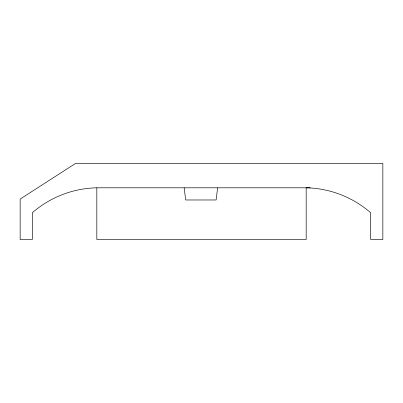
<?xml version="1.0" encoding="UTF-8"?>
<svg xmlns="http://www.w3.org/2000/svg" width="403" height="403" viewBox="0 0 403 403"><rect width="100%" height="100%" fill="white"/><g stroke="black" fill="none" stroke-linecap="round" stroke-linejoin="round"><path stroke-width="0.6" d="M217.625 187.808L216.104 199.979L185.677 199.979L184.156 187.808M96.826 187.808L96.826 239.533L306.174 239.533L306.174 187.808A101.299 101.299 0 0 1 370.679 212.759L370.679 239.538L382.85 239.538L382.85 163.462L75.527 163.462L20.15 199.067L20.15 239.533L32.321 239.533L32.321 212.759A101.299 101.299 0 0 1 96.826 187.808L310.32 187.808"/></g></svg>
